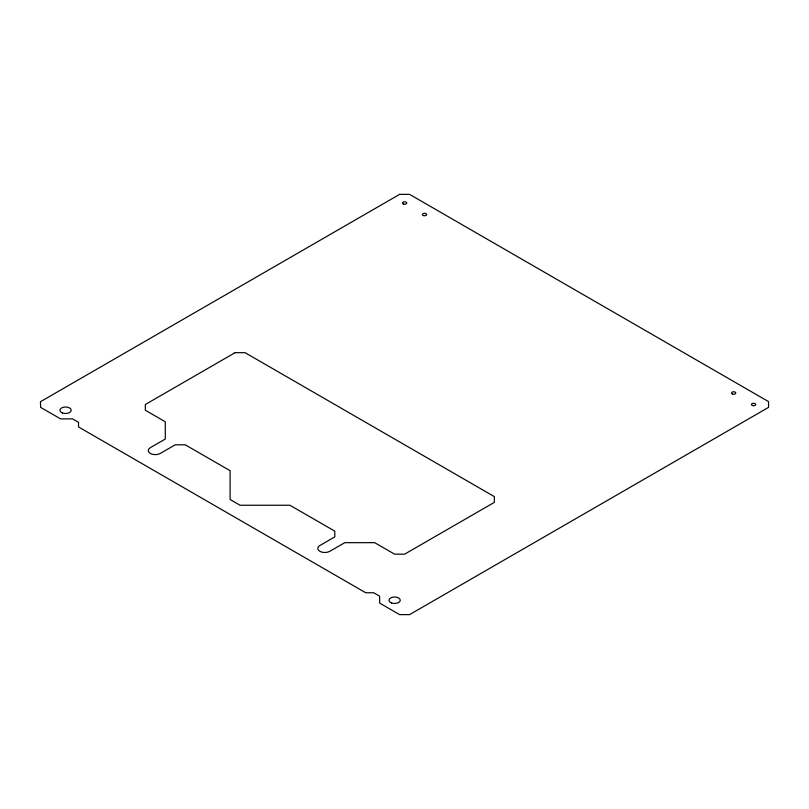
<?xml version="1.0" encoding="UTF-8"?>
<svg xmlns="http://www.w3.org/2000/svg" width="809" height="809" viewBox="0 0 809 809"><rect width="100%" height="100%" fill="white"/><g stroke="black" fill="none" stroke-linecap="round" stroke-linejoin="round"><path stroke-width="1.21" d="M399.606 194.372L40.45 401.729L40.642 407.382L60.584 418.89L72.547 418.89L78.534 422.349L78.534 426.95L365.708 592.754L373.687 592.754L379.664 596.203L379.664 603.109L399.606 614.628L409.576 614.628L768.55 407.382L768.55 401.618L409.576 194.372L399.606 194.372M235.085 352.684L145.337 404.5L145.337 410.254L165.279 421.772L165.279 439.044L150.322 447.68A7.048 4.075 0 0 0 150.322 453.434A7.048 4.075 0 0 0 160.293 453.434L175.25 444.798L185.231 444.798L230.1 470.707L230.1 499.487L240.071 505.251L289.925 505.251L334.795 531.149L334.795 536.913L319.838 545.549A7.048 4.075 0 0 0 319.838 551.303A7.048 4.075 0 0 0 329.809 551.303L344.765 542.667L374.678 542.667L394.62 554.175L404.591 554.175L494.339 502.369L494.339 496.615L245.056 352.684L235.085 352.684M62.435 412.964A5.643 3.256 0 0 0 71.202 410.466A5.643 3.256 0 0 0 63.072 407.332A5.643 3.256 0 0 0 62.435 412.964M391.495 602.938A5.643 3.256 0 0 0 400.253 600.45A5.643 3.256 0 0 0 392.132 597.315A5.643 3.256 0 0 0 391.495 602.938M752.421 405.511A2.114 1.224 0 0 0 755.707 404.581A2.114 1.224 0 0 0 752.653 403.408A2.114 1.224 0 0 0 752.421 405.511M732.479 394.003A2.114 1.224 0 0 0 735.765 393.063A2.114 1.224 0 0 0 732.711 391.89A2.114 1.224 0 0 0 732.479 394.003M403.539 204.07A2.114 1.224 0 0 0 406.715 203.008A2.114 1.224 0 0 0 403.539 201.947A2.114 1.224 0 0 0 403.539 204.07M423.481 215.578A2.114 1.224 0 0 0 426.656 214.527A2.114 1.224 0 0 0 423.481 213.465A2.114 1.224 0 0 0 423.481 215.578"/></g></svg>
